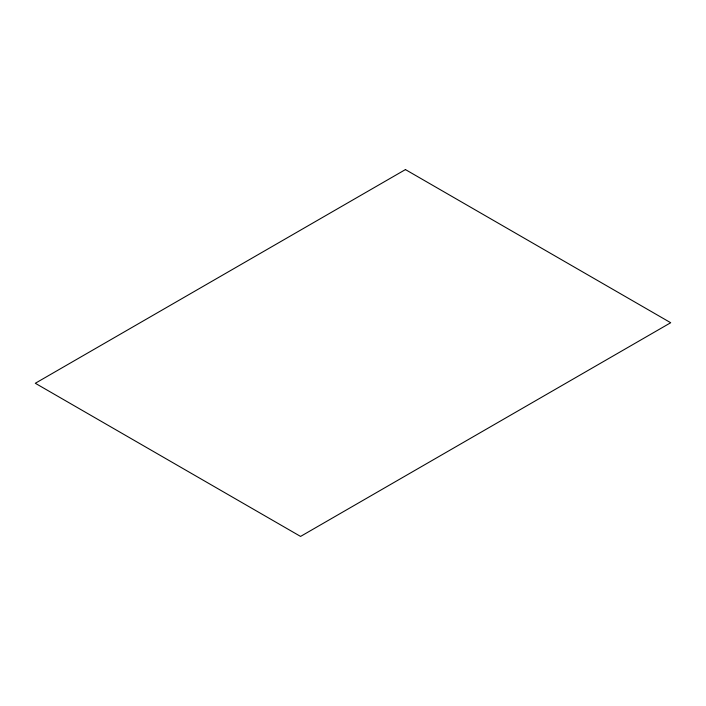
<?xml version="1.0" encoding="UTF-8"?>
<svg xmlns="http://www.w3.org/2000/svg" width="706" height="706" viewBox="0 0 706 706"><rect width="100%" height="100%" fill="white"/><g stroke="black" fill="none" stroke-linecap="round" stroke-linejoin="round"><path stroke-width="1.06" d="M405.438 169.581L35.3 383.27L300.562 536.419L670.7 322.73L405.438 169.581"/></g></svg>
